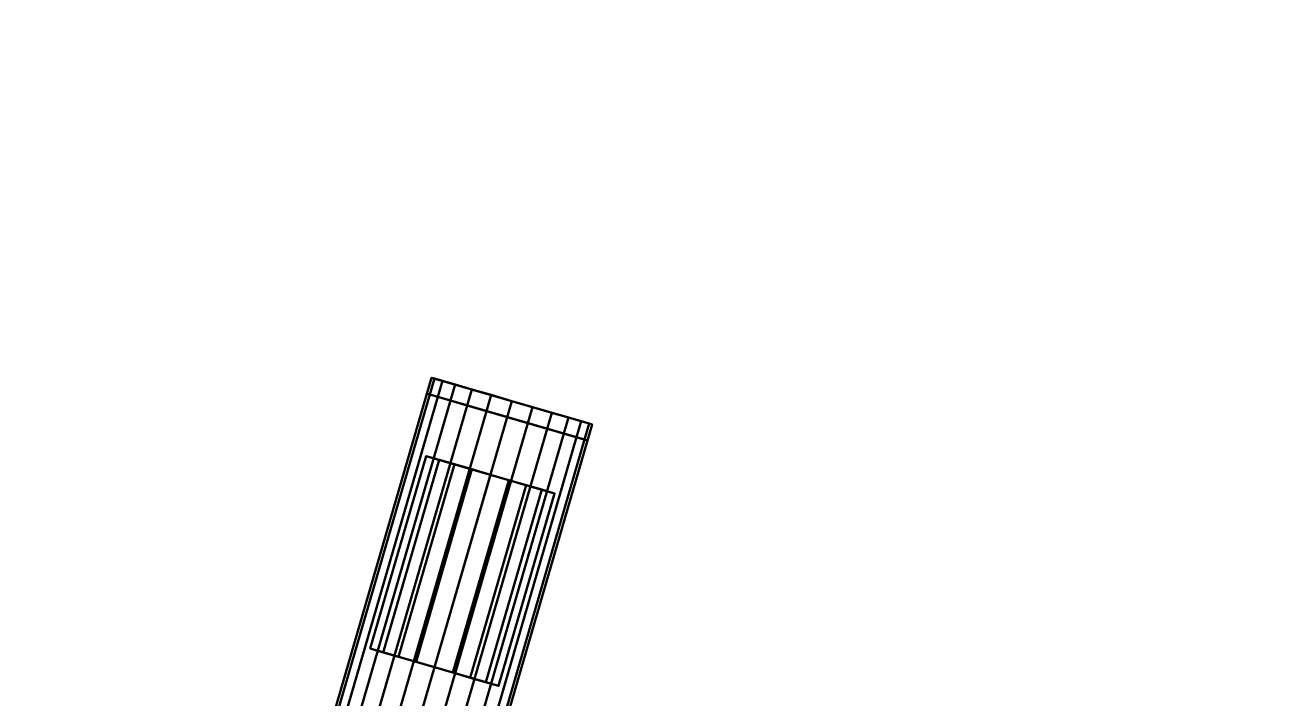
# Model space of a CAD drawing. Header units: inches. Extents: x -1654 to 1344, y -1538 to 36.
# Drawn here: x 3.6 to 78.5, y -360.2 to -319.8 of the extents above; entities that cross this region are included whole.
import ezdxf

# ---------------------------------------------------------------- set-up
doc = ezdxf.new("R2010")
doc.units = ezdxf.units.IN
doc.header["$MEASUREMENT"] = 0
doc.linetypes.add('Center', pattern=[1.25, 0.25, -0.1875, 0.625, -0.1875])
for name, color, linetype, lineweight in [('M-HVAC-CDFF', 3, 'Continuous', 30), ('M-HVAC-CDFF-RA', 3, 'Continuous', 30), ('M-HVAC-DUCT', 1, 'Center', 30), ('M-HVAC-DUCT-RA', 1, 'Continuous', 50), ('M-HVAC-DUCT-SA', 1, 'Continuous', 50)]:
    doc.layers.add(name, color=color, linetype=linetype, lineweight=lineweight)

# ---------------------------------------------------------------- blocks, each defined once
blk = doc.blocks.new('Round Endcap - Standard-912517-_3D_')
at = {"layer": 'M-HVAC-DUCT', "color": 8, "linetype": 'Continuous', "lineweight": 50}
mesh = blk.add_polyface(dxfattribs=at)
corners = [(0, 0, 5), (0, 1.294, 4.83), (0, 2.5, 4.33), (0, 3.536, 3.536), (0, 4.33, 2.5), (0, 4.83, 1.294), (0, 5), (0, 4.83, -1.294), (0, 4.33, -2.5), (0, 3.536, -3.536), (0, 2.5, -4.33), (0, 1.294, -4.83), (0, 0, -5), (0, -1.294, -4.83), (0, -2.5, -4.33), (0, -3.536, -3.536), (0, -4.33, -2.5), (0, -4.83, -1.294), (0, -5), (0, -4.83, 1.294), (0, -4.33, 2.5), (0, -3.536, 3.536), (0, -2.5, 4.33), (0, -1.294, 4.83)]
mesh.append_faces([[corners[k] for k in face] for face in [(5, 10, 11, 4)]], dxfattribs={"vtx0": -1, "vtx2": -1, "color": 8})
mesh.append_faces([[corners[k] for k in face] for face in [(5, 8, 9, 10), (11, 19, 20, 21), (11, 21, 22, 23)]], dxfattribs={"vtx0": -1, "vtx3": -1, "color": 8})
mesh.append_faces([[corners[k] for k in face] for face in [(12, 13, 11), (7, 8, 5, 6)]], dxfattribs={"vtx1": -1, "color": 8})
mesh.append_faces([[corners[k] for k in face] for face in [(14, 15, 18, 13), (2, 3, 23, 1)]], dxfattribs={"vtx1": -1, "vtx2": -1, "color": 8})
mesh.append_faces([[corners[k] for k in face] for face in [(18, 19, 11, 13), (3, 4, 11, 23)]], dxfattribs={"vtx1": -1, "vtx2": -1, "vtx3": -1, "color": 8})
mesh.append_faces([[corners[k] for k in face] for face in [(16, 17, 18, 15), (23, 0, 1)]], dxfattribs={"vtx2": -1, "color": 8})
mesh = blk.add_polyface(dxfattribs=at)
corners = [(0, 5), (0, 4.83, 1.294), (0, 4.33, 2.5), (0, 3.536, 3.536), (0, 2.5, 4.33), (0, 1.294, 4.83), (0, 0, 5), (1, 0, 5), (1, 1.294, 4.83), (1, 2.5, 4.33), (1, 3.536, 3.536), (1, 4.33, 2.5), (1, 4.83, 1.294), (1, 5)]
mesh.append_faces([[corners[k] for k in face] for face in [(1, 12, 13, 0)]], dxfattribs={"vtx0": -1, "color": 8})
mesh.append_faces([[corners[k] for k in face] for face in [(5, 8, 9, 4), (10, 3, 4, 9), (2, 11, 12, 1), (11, 2, 3, 10)]], dxfattribs={"vtx0": -1, "vtx2": -1, "color": 8})
mesh.append_faces([[corners[k] for k in face] for face in [(6, 7, 8, 5)]], dxfattribs={"vtx2": -1, "color": 8})
mesh = blk.add_polyface(dxfattribs=at)
corners = [(0, 0, -5), (0, 1.294, -4.83), (0, 2.5, -4.33), (0, 3.536, -3.536), (0, 4.33, -2.5), (0, 4.83, -1.294), (0, 5), (1, 5), (1, 4.83, -1.294), (1, 4.33, -2.5), (1, 3.536, -3.536), (1, 2.5, -4.33), (1, 1.294, -4.83), (1, 0, -5)]
mesh.append_faces([[corners[k] for k in face] for face in [(5, 8, 9, 4), (10, 3, 4, 9), (11, 2, 3, 10)]], dxfattribs={"vtx0": -1, "vtx2": -1, "color": 8})
mesh.append_faces([[corners[k] for k in face] for face in [(11, 12, 1, 2)]], dxfattribs={"vtx1": -1, "vtx3": -1, "color": 8})
mesh.append_faces([[corners[k] for k in face] for face in [(6, 7, 8, 5)]], dxfattribs={"vtx2": -1, "color": 8})
mesh.append_faces([[corners[k] for k in face] for face in [(12, 13, 0, 1)]], dxfattribs={"vtx3": -1, "color": 8})
mesh = blk.add_polyface(dxfattribs=at)
corners = [(1, 0, 5), (1, -1.294, 4.83), (1, -2.5, 4.33), (1, -3.536, 3.536), (1, -4.33, 2.5), (1, -4.83, 1.294), (1, -5), (1, -4.83, -1.294), (1, -4.33, -2.5), (1, -3.536, -3.536), (1, -2.5, -4.33), (1, -1.294, -4.83), (1, 0, -5), (1, 1.294, -4.83), (1, 2.5, -4.33), (1, 3.536, -3.536), (1, 4.33, -2.5), (1, 4.83, -1.294), (1, 5), (1, 4.83, 1.294), (1, 4.33, 2.5), (1, 3.536, 3.536), (1, 2.5, 4.33), (1, 1.294, 4.83)]
mesh.append_faces([[corners[k] for k in face] for face in [(12, 10, 11), (7, 5, 6), (0, 22, 23)]], dxfattribs={"vtx0": -1, "color": 8})
mesh.append_faces([[corners[k] for k in face] for face in [(19, 12, 18)]], dxfattribs={"vtx0": -1, "vtx1": -1, "color": 8})
mesh.append_faces([[corners[k] for k in face] for face in [(12, 5, 9, 10), (0, 12, 19, 20)]], dxfattribs={"vtx0": -1, "vtx1": -1, "vtx3": -1, "color": 8})
mesh.append_faces([[corners[k] for k in face] for face in [(18, 12, 13, 14)]], dxfattribs={"vtx0": -1, "vtx3": -1, "color": 8})
mesh.append_faces([[corners[k] for k in face] for face in [(17, 18, 16)]], dxfattribs={"vtx1": -1, "color": 8})
mesh.append_faces([[corners[k] for k in face] for face in [(15, 16, 18, 14), (8, 9, 5, 7), (21, 22, 0, 20), (4, 5, 12, 3), (2, 3, 12, 1), (0, 1, 12)]], dxfattribs={"vtx1": -1, "vtx2": -1, "color": 8})
mesh = blk.add_polyface(dxfattribs=at)
corners = [(0, -5), (0, -4.83, -1.294), (0, -4.33, -2.5), (0, -3.536, -3.536), (0, -2.5, -4.33), (0, -1.294, -4.83), (0, 0, -5), (1, 0, -5), (1, -1.294, -4.83), (1, -2.5, -4.33), (1, -3.536, -3.536), (1, -4.33, -2.5), (1, -4.83, -1.294), (1, -5)]
mesh.append_faces([[corners[k] for k in face] for face in [(1, 12, 13, 0)]], dxfattribs={"vtx0": -1, "color": 8})
mesh.append_faces([[corners[k] for k in face] for face in [(5, 8, 9, 4), (10, 3, 4, 9), (2, 11, 12, 1), (11, 2, 3, 10)]], dxfattribs={"vtx0": -1, "vtx2": -1, "color": 8})
mesh.append_faces([[corners[k] for k in face] for face in [(6, 7, 8, 5)]], dxfattribs={"vtx2": -1, "color": 8})
mesh = blk.add_polyface(dxfattribs=at)
corners = [(0, 0, 5), (0, -1.294, 4.83), (0, -2.5, 4.33), (0, -3.536, 3.536), (0, -4.33, 2.5), (0, -4.83, 1.294), (0, -5), (1, -5), (1, -4.83, 1.294), (1, -4.33, 2.5), (1, -3.536, 3.536), (1, -2.5, 4.33), (1, -1.294, 4.83), (1, 0, 5)]
mesh.append_faces([[corners[k] for k in face] for face in [(1, 12, 13, 0)]], dxfattribs={"vtx0": -1, "color": 8})
mesh.append_faces([[corners[k] for k in face] for face in [(5, 8, 9, 4), (10, 3, 4, 9), (2, 11, 12, 1), (11, 2, 3, 10)]], dxfattribs={"vtx0": -1, "vtx2": -1, "color": 8})
mesh.append_faces([[corners[k] for k in face] for face in [(6, 7, 8, 5)]], dxfattribs={"vtx2": -1, "color": 8})
blk = doc.blocks.new('Face Thin Mount Return Diffuser - Return Air - Non-Hosted - 12x8 Face-1005383-_3D_')
at = {"layer": 'M-HVAC-CDFF'}
mesh = blk.add_polyface(dxfattribs=at)
corners = [(6, 4, 1), (-6, 4, 1), (-6, -4, 1), (6, -4, 1)]
mesh.append_faces([[corners[k] for k in face] for face in [(3, 0, 1, 2)]])
mesh = blk.add_polyface(dxfattribs=at)
corners = [(6, 4), (6, -4), (-6, -4), (-6, 4)]
mesh.append_faces([[corners[k] for k in face] for face in [(0, 1, 2, 3)]])
mesh = blk.add_polyface(dxfattribs=at)
corners = [(6, 4), (-6, 4), (-6, 4, 1), (6, 4, 1)]
mesh.append_faces([[corners[k] for k in face] for face in [(3, 0, 1, 2)]])
mesh = blk.add_polyface(dxfattribs=at)
corners = [(-6, 4), (-6, -4), (-6, -4, 1), (-6, 4, 1)]
mesh.append_faces([[corners[k] for k in face] for face in [(3, 0, 1, 2)]])
mesh = blk.add_polyface(dxfattribs=at)
corners = [(6, -4), (6, 4), (6, 4, 1), (6, -4, 1)]
mesh.append_faces([[corners[k] for k in face] for face in [(3, 0, 1, 2)]])
mesh = blk.add_polyface(dxfattribs=at)
corners = [(-6, -4), (6, -4), (6, -4, 1), (-6, -4, 1)]
mesh.append_faces([[corners[k] for k in face] for face in [(3, 0, 1, 2)]])
blk = doc.blocks.new('Rectangular Takeoff - Standard-1005548-_3D_')
at = {"layer": 'M-HVAC-DUCT', "color": 8, "linetype": 'Continuous', "lineweight": 50}
mesh = blk.add_polyface(dxfattribs=at)
corners = [(-2.24, -6, 4), (-2.24, 6, 4), (-2.24, 6, -4), (-2.24, -6, -4)]
mesh.append_faces([[corners[k] for k in face] for face in [(1, 2, 3, 0)]], dxfattribs={"color": 8})
mesh = blk.add_polyface(dxfattribs=at)
corners = [(-2.24, 6, -4), (1, 6, -4), (1, -6, -4), (-2.24, -6, -4)]
mesh.append_faces([[corners[k] for k in face] for face in [(2, 3, 0, 1)]], dxfattribs={"color": 8})
mesh = blk.add_polyface(dxfattribs=at)
corners = [(-2.24, 6, 4), (1, 6, 4), (1, 6, -4), (-2.24, 6, -4)]
mesh.append_faces([[corners[k] for k in face] for face in [(2, 3, 0, 1)]], dxfattribs={"color": 8})
mesh = blk.add_polyface(dxfattribs=at)
corners = [(1, -6, 4), (1, 6, 4), (-2.24, 6, 4), (-2.24, -6, 4)]
mesh.append_faces([[corners[k] for k in face] for face in [(2, 3, 0, 1)]], dxfattribs={"color": 8})
mesh = blk.add_polyface(dxfattribs=at)
corners = [(1, -6, 4), (1, -6, -4), (1, 6, -4), (1, 6, 4)]
mesh.append_faces([[corners[k] for k in face] for face in [(0, 1, 2, 3)]], dxfattribs={"color": 8})
mesh = blk.add_polyface(dxfattribs=at)
corners = [(-2.24, -6, -4), (1, -6, -4), (1, -6, 4), (-2.24, -6, 4)]
mesh.append_faces([[corners[k] for k in face] for face in [(3, 0, 1, 2)]], dxfattribs={"color": 8})

msp = doc.modelspace()

# ---------------------------------------------------------------- linework, layer by layer
at = {"layer": 'M-HVAC-DUCT'}
for p, q in [((32.455, -343.302, 1314), (32.734, -342.342, 1314)), ((24.437, -370.884, 1314), (32.455, -343.302, 1314)), ((24.437, -370.884, 1314), (32.455, -343.302, 1314))]:
    msp.add_line(p, q, dxfattribs=at)

# ---------------------------------------------------------------- block references
at = {"layer": 'M-HVAC-CDFF-RA', "rotation": 73.7901312840833}
msp.add_blockref('Face Thin Mount Return Diffuser - Return Air - Non-Hosted - 12x8 Face-1005383-_3D_', (29.778, -352.511, 1307), dxfattribs=at)
at = {"layer": 'M-HVAC-DUCT-RA', "color": 8, "rotation": 73.79013128408342}
msp.add_blockref('Round Endcap - Standard-912517-_3D_', (32.455, -343.302, 1314), dxfattribs=at)
at = {"layer": 'M-HVAC-DUCT-RA', "color": 8, "extrusion": (-0.960246, 0.279157, 0), "rotation": 270}
msp.add_blockref('Rectangular Takeoff - Standard-1005548-_3D_', (330.185, 1309, -127), dxfattribs=at)

# ---------------------------------------------------------------- meshes
at = {"layer": 'M-HVAC-DUCT-RA', "color": 8}
mesh = msp.add_polyface(dxfattribs=at)
corners = [(3.555, -377.31, 1321), (4.061, -375.57, 1320.761), (4.532, -373.949, 1320.062), (4.937, -372.557, 1318.95), (5.247, -371.489, 1317.5), (5.442, -370.817, 1315.812), (5.509, -370.588, 1314), (-689.709, -168.479, 1314), (-689.775, -168.708, 1315.812), (-689.971, -169.38, 1317.5), (-690.281, -170.448, 1318.95), (-690.686, -171.84, 1320.062), (-691.157, -173.461, 1320.761), (-691.663, -175.201, 1321)]
mesh.append_faces([[corners[k] for k in face] for face in [(8, 9, 4, 5), (3, 4, 9, 10), (11, 12, 1, 2), (2, 3, 10, 11)]], dxfattribs={"vtx1": -1, "vtx3": -1, "color": 8})
mesh.append_faces([[corners[k] for k in face] for face in [(6, 7, 8, 5)]], dxfattribs={"vtx2": -1, "color": 8})
mesh.append_faces([[corners[k] for k in face] for face in [(12, 13, 0, 1)]], dxfattribs={"vtx3": -1, "color": 8})
mesh = msp.add_polyface(dxfattribs=at)
corners = [(5.509, -370.588, 1314), (5.442, -370.817, 1312.188), (5.247, -371.489, 1310.5), (4.937, -372.557, 1309.05), (4.532, -373.949, 1307.938), (4.061, -375.57, 1307.239), (3.555, -377.31, 1307), (-691.663, -175.201, 1307), (-691.157, -173.461, 1307.239), (-690.686, -171.84, 1307.938), (-690.281, -170.448, 1309.05), (-689.971, -169.38, 1310.5), (-689.775, -168.708, 1312.188), (-689.709, -168.479, 1314)]
mesh.append_faces([[corners[k] for k in face] for face in [(7, 8, 5, 6)]], dxfattribs={"vtx1": -1, "color": 8})
mesh.append_faces([[corners[k] for k in face] for face in [(8, 9, 4, 5), (3, 4, 9, 10), (11, 12, 1, 2), (2, 3, 10, 11)]], dxfattribs={"vtx1": -1, "vtx3": -1, "color": 8})
mesh.append_faces([[corners[k] for k in face] for face in [(12, 13, 0, 1)]], dxfattribs={"vtx3": -1, "color": 8})
mesh = msp.add_polyface(dxfattribs=at)
corners = [(19.636, -369.488, 1314), (19.799, -369.536, 1315.294), (20.279, -369.675, 1316.5), (21.042, -369.897, 1317.536), (22.036, -370.186, 1318.33), (23.194, -370.523, 1318.83), (24.437, -370.884, 1319), (32.455, -343.302, 1319), (31.213, -342.941, 1318.83), (30.055, -342.605, 1318.33), (29.06, -342.316, 1317.536), (28.297, -342.094, 1316.5), (27.818, -341.954, 1315.294), (27.654, -341.907, 1314)]
mesh.append_faces([[corners[k] for k in face] for face in [(7, 8, 5, 6)]], dxfattribs={"vtx1": -1, "color": 8})
mesh.append_faces([[corners[k] for k in face] for face in [(8, 9, 4, 5), (3, 4, 9, 10), (11, 12, 1, 2), (2, 3, 10, 11)]], dxfattribs={"vtx1": -1, "vtx3": -1, "color": 8})
mesh.append_faces([[corners[k] for k in face] for face in [(12, 13, 0, 1)]], dxfattribs={"vtx3": -1, "color": 8})
mesh = msp.add_polyface(dxfattribs=at)
corners = [(24.437, -370.884, 1309), (23.194, -370.523, 1309.17), (22.036, -370.186, 1309.67), (21.042, -369.897, 1310.464), (20.279, -369.675, 1311.5), (19.799, -369.536, 1312.706), (19.636, -369.488, 1314), (27.654, -341.907, 1314), (27.818, -341.954, 1312.706), (28.297, -342.094, 1311.5), (29.06, -342.316, 1310.464), (30.055, -342.605, 1309.67), (31.213, -342.941, 1309.17), (32.455, -343.302, 1309)]
mesh.append_faces([[corners[k] for k in face] for face in [(7, 8, 5, 6)]], dxfattribs={"vtx1": -1, "color": 8})
mesh.append_faces([[corners[k] for k in face] for face in [(8, 9, 4, 5), (3, 4, 9, 10), (11, 12, 1, 2), (2, 3, 10, 11)]], dxfattribs={"vtx1": -1, "vtx3": -1, "color": 8})
mesh.append_faces([[corners[k] for k in face] for face in [(12, 13, 0, 1)]], dxfattribs={"vtx3": -1, "color": 8})
mesh = msp.add_polyface(dxfattribs=at)
corners = [(37.256, -344.698, 1314), (37.093, -344.651, 1312.706), (36.613, -344.511, 1311.5), (35.85, -344.289, 1310.464), (34.856, -344, 1309.67), (33.698, -343.664, 1309.17), (32.455, -343.302, 1309), (31.213, -342.941, 1309.17), (30.055, -342.605, 1309.67), (29.06, -342.316, 1310.464), (28.297, -342.094, 1311.5), (27.818, -341.954, 1312.706), (27.654, -341.907, 1314), (27.818, -341.954, 1315.294), (28.297, -342.094, 1316.5), (29.06, -342.316, 1317.536), (30.055, -342.605, 1318.33), (31.213, -342.941, 1318.83), (32.455, -343.302, 1319), (33.698, -343.664, 1318.83), (34.856, -344, 1318.33), (35.85, -344.289, 1317.536), (36.613, -344.511, 1316.5), (37.093, -344.651, 1315.294)]
mesh.append_faces([[corners[k] for k in face] for face in [(5, 3, 4), (13, 11, 12), (16, 14, 15), (21, 19, 20)]], dxfattribs={"vtx0": -1, "color": 8})
mesh.append_faces([[corners[k] for k in face] for face in [(21, 3, 9, 14)]], dxfattribs={"vtx0": -1, "vtx1": -1, "vtx2": -1, "vtx3": -1, "color": 8})
mesh.append_faces([[corners[k] for k in face] for face in [(9, 13, 14)]], dxfattribs={"vtx0": -1, "vtx2": -1, "color": 8})
mesh.append_faces([[corners[k] for k in face] for face in [(16, 17, 21, 14)]], dxfattribs={"vtx1": -1, "vtx2": -1, "vtx3": -1, "color": 8})
mesh.append_faces([[corners[k] for k in face] for face in [(23, 0, 1)]], dxfattribs={"vtx2": -1, "color": 8})
mesh.append_faces([[corners[k] for k in face] for face in [(7, 8, 9, 3), (9, 10, 11, 13), (5, 6, 7, 3), (1, 2, 3, 23), (17, 18, 19, 21), (21, 22, 23, 3)]], dxfattribs={"vtx2": -1, "vtx3": -1, "color": 8})
mesh = msp.add_polyface(dxfattribs=at)
corners = [(24.437, -370.884, 1319), (25.68, -371.245, 1318.83), (26.838, -371.582, 1318.33), (27.832, -371.871, 1317.536), (28.595, -372.093, 1316.5), (29.075, -372.232, 1315.294), (29.238, -372.28, 1314), (37.256, -344.698, 1314), (37.093, -344.651, 1315.294), (36.613, -344.511, 1316.5), (35.85, -344.289, 1317.536), (34.856, -344, 1318.33), (33.698, -343.664, 1318.83), (32.455, -343.302, 1319)]
mesh.append_faces([[corners[k] for k in face] for face in [(8, 9, 4, 5), (3, 4, 9, 10), (11, 12, 1, 2), (2, 3, 10, 11)]], dxfattribs={"vtx1": -1, "vtx3": -1, "color": 8})
mesh.append_faces([[corners[k] for k in face] for face in [(6, 7, 8, 5)]], dxfattribs={"vtx2": -1, "color": 8})
mesh.append_faces([[corners[k] for k in face] for face in [(12, 13, 0, 1)]], dxfattribs={"vtx3": -1, "color": 8})
mesh = msp.add_polyface(dxfattribs=at)
corners = [(29.238, -372.28, 1314), (29.075, -372.232, 1312.706), (28.595, -372.093, 1311.5), (27.832, -371.871, 1310.464), (26.838, -371.582, 1309.67), (25.68, -371.245, 1309.17), (24.437, -370.884, 1309), (32.455, -343.302, 1309), (33.698, -343.664, 1309.17), (34.856, -344, 1309.67), (35.85, -344.289, 1310.464), (36.613, -344.511, 1311.5), (37.093, -344.651, 1312.706), (37.256, -344.698, 1314)]
mesh.append_faces([[corners[k] for k in face] for face in [(7, 8, 5, 6)]], dxfattribs={"vtx1": -1, "color": 8})
mesh.append_faces([[corners[k] for k in face] for face in [(8, 9, 4, 5), (3, 4, 9, 10), (11, 12, 1, 2), (2, 3, 10, 11)]], dxfattribs={"vtx1": -1, "vtx3": -1, "color": 8})
mesh.append_faces([[corners[k] for k in face] for face in [(12, 13, 0, 1)]], dxfattribs={"vtx3": -1, "color": 8})
mesh = msp.add_polyface(dxfattribs=at)
corners = [(27.612, -345.633, 1311.24), (24.262, -357.156, 1311.24), (31.944, -359.389, 1311.24), (35.294, -347.866, 1311.24)]
mesh.append_faces([[corners[k] for k in face] for face in [(1, 2, 3, 0)]], dxfattribs={"color": 8})
mesh = msp.add_polyface(dxfattribs=at)
corners = [(24.262, -357.156, 1311.24), (27.612, -345.633, 1311.24), (27.612, -345.633, 1311), (24.262, -357.156, 1311)]
mesh.append_faces([[corners[k] for k in face] for face in [(3, 0, 1, 2)]], dxfattribs={"color": 8})
mesh = msp.add_polyface(dxfattribs=at)
corners = [(31.453, -346.75, 1309), (28.103, -358.273, 1309), (27, -357.952, 1309.134), (25.956, -357.648, 1309.528), (25.027, -357.378, 1310.161), (24.262, -357.156, 1311), (27.612, -345.633, 1311), (28.377, -345.855, 1310.161), (29.306, -346.125, 1309.528), (30.35, -346.429, 1309.134)]
mesh.append_faces([[corners[k] for k in face] for face in [(6, 7, 4, 5)]], dxfattribs={"vtx1": -1, "color": 8})
mesh.append_faces([[corners[k] for k in face] for face in [(3, 4, 7, 8), (8, 9, 2, 3)]], dxfattribs={"vtx1": -1, "vtx3": -1, "color": 8})
mesh.append_faces([[corners[k] for k in face] for face in [(9, 0, 1, 2)]], dxfattribs={"vtx3": -1, "color": 8})
mesh = msp.add_polyface(dxfattribs=at)
corners = [(27.612, -345.633, 1311.24), (35.294, -347.866, 1311.24), (35.294, -347.866, 1311), (34.529, -347.644, 1310.161), (33.6, -347.374, 1309.528), (32.556, -347.07, 1309.134), (31.453, -346.75, 1309), (30.35, -346.429, 1309.134), (29.306, -346.125, 1309.528), (28.377, -345.855, 1310.161), (27.612, -345.633, 1311)]
mesh.append_faces([[corners[k] for k in face] for face in [(1, 4, 5, 6)]], dxfattribs={"vtx0": -1, "vtx3": -1, "color": 8})
mesh.append_faces([[corners[k] for k in face] for face in [(0, 1, 6), (7, 8, 0, 6)]], dxfattribs={"vtx1": -1, "vtx2": -1, "color": 8})
mesh.append_faces([[corners[k] for k in face] for face in [(9, 10, 0, 8)]], dxfattribs={"vtx2": -1, "color": 8})
mesh.append_faces([[corners[k] for k in face] for face in [(1, 2, 3, 4)]], dxfattribs={"vtx3": -1, "color": 8})
mesh = msp.add_polyface(dxfattribs=at)
corners = [(28.103, -358.273, 1309), (31.453, -346.75, 1309), (32.556, -347.07, 1309.134), (33.6, -347.374, 1309.528), (34.529, -347.644, 1310.161), (35.294, -347.866, 1311), (31.944, -359.389, 1311), (31.18, -359.167, 1310.161), (30.25, -358.897, 1309.528), (29.206, -358.593, 1309.134)]
mesh.append_faces([[corners[k] for k in face] for face in [(1, 2, 9, 0)]], dxfattribs={"vtx1": -1, "color": 8})
mesh.append_faces([[corners[k] for k in face] for face in [(8, 9, 2, 3), (3, 4, 7, 8)]], dxfattribs={"vtx1": -1, "vtx3": -1, "color": 8})
mesh.append_faces([[corners[k] for k in face] for face in [(4, 5, 6, 7)]], dxfattribs={"vtx3": -1, "color": 8})
mesh = msp.add_polyface(dxfattribs=at)
corners = [(35.294, -347.866, 1311.24), (31.944, -359.389, 1311.24), (31.944, -359.389, 1311), (35.294, -347.866, 1311)]
mesh.append_faces([[corners[k] for k in face] for face in [(3, 0, 1, 2)]], dxfattribs={"color": 8})
mesh = msp.add_polyface(dxfattribs=at)
corners = [(31.944, -359.389, 1311.24), (24.262, -357.156, 1311.24), (24.262, -357.156, 1311), (25.027, -357.378, 1310.161), (25.956, -357.648, 1309.528), (27, -357.952, 1309.134), (28.103, -358.273, 1309), (29.206, -358.593, 1309.134), (30.25, -358.897, 1309.528), (31.18, -359.167, 1310.161), (31.944, -359.389, 1311)]
mesh.append_faces([[corners[k] for k in face] for face in [(5, 6, 1, 4), (7, 8, 0)]], dxfattribs={"vtx1": -1, "vtx2": -1, "color": 8})
mesh.append_faces([[corners[k] for k in face] for face in [(0, 1, 6, 7)]], dxfattribs={"vtx1": -1, "vtx3": -1, "color": 8})
mesh.append_faces([[corners[k] for k in face] for face in [(9, 10, 0, 8)]], dxfattribs={"vtx2": -1, "color": 8})
mesh.append_faces([[corners[k] for k in face] for face in [(1, 2, 3, 4)]], dxfattribs={"vtx3": -1, "color": 8})
at = {"layer": 'M-HVAC-DUCT-SA', "color": 8}
mesh = msp.add_polyface(dxfattribs=at)
corners = [(217.678, -463.725, 1340), (218.175, -462.016, 1339.799), (218.647, -460.392, 1339.208), (219.07, -458.936, 1338.255), (219.424, -457.719, 1336.988), (219.69, -456.804, 1335.471), (219.855, -456.236, 1333.78), (219.911, -456.043, 1332), (-798.8, -159.89, 1332), (-798.856, -160.083, 1333.78), (-799.021, -160.651, 1335.471), (-799.287, -161.566, 1336.988), (-799.641, -162.783, 1338.255), (-800.065, -164.239, 1339.208), (-800.537, -165.863, 1339.799), (-801.034, -167.572, 1340)]
mesh.append_faces([[corners[k] for k in face] for face in [(9, 10, 5, 6), (10, 11, 4, 5), (3, 4, 11, 12), (12, 13, 2, 3), (13, 14, 1, 2)]], dxfattribs={"vtx1": -1, "vtx3": -1, "color": 8})
mesh.append_faces([[corners[k] for k in face] for face in [(7, 8, 9, 6)]], dxfattribs={"vtx2": -1, "color": 8})
mesh.append_faces([[corners[k] for k in face] for face in [(14, 15, 0, 1)]], dxfattribs={"vtx3": -1, "color": 8})
mesh = msp.add_polyface(dxfattribs=at)
corners = [(219.911, -456.043, 1332), (219.855, -456.236, 1330.22), (219.69, -456.804, 1328.529), (219.424, -457.719, 1327.012), (219.07, -458.936, 1325.745), (218.647, -460.392, 1324.792), (218.175, -462.016, 1324.201), (217.678, -463.725, 1324), (-801.034, -167.572, 1324), (-800.537, -165.863, 1324.201), (-800.065, -164.239, 1324.792), (-799.641, -162.783, 1325.745), (-799.287, -161.566, 1327.012), (-799.021, -160.651, 1328.529), (-798.856, -160.083, 1330.22), (-798.8, -159.89, 1332)]
mesh.append_faces([[corners[k] for k in face] for face in [(8, 9, 6, 7)]], dxfattribs={"vtx1": -1, "color": 8})
mesh.append_faces([[corners[k] for k in face] for face in [(9, 10, 5, 6), (10, 11, 4, 5), (3, 4, 11, 12), (12, 13, 2, 3), (13, 14, 1, 2)]], dxfattribs={"vtx1": -1, "vtx3": -1, "color": 8})
mesh.append_faces([[corners[k] for k in face] for face in [(14, 15, 0, 1)]], dxfattribs={"vtx3": -1, "color": 8})
mesh = msp.add_polyface(dxfattribs=at)
corners = [(215.444, -471.407, 1332), (215.5, -471.215, 1333.78), (215.666, -470.647, 1335.471), (215.932, -469.731, 1336.988), (216.285, -468.515, 1338.255), (216.709, -467.059, 1339.208), (217.181, -465.435, 1339.799), (217.678, -463.725, 1340), (-801.034, -167.572, 1340), (-801.53, -169.282, 1339.799), (-802.002, -170.905, 1339.208), (-802.426, -172.362, 1338.255), (-802.78, -173.578, 1336.988), (-803.046, -174.493, 1335.471), (-803.211, -175.062, 1333.78), (-803.267, -175.254, 1332)]
mesh.append_faces([[corners[k] for k in face] for face in [(8, 9, 6, 7)]], dxfattribs={"vtx1": -1, "color": 8})
mesh.append_faces([[corners[k] for k in face] for face in [(9, 10, 5, 6), (10, 11, 4, 5), (3, 4, 11, 12), (12, 13, 2, 3), (13, 14, 1, 2)]], dxfattribs={"vtx1": -1, "vtx3": -1, "color": 8})
mesh.append_faces([[corners[k] for k in face] for face in [(14, 15, 0, 1)]], dxfattribs={"vtx3": -1, "color": 8})
mesh = msp.add_polyface(dxfattribs=at)
corners = [(217.678, -463.725, 1324), (217.181, -465.435, 1324.201), (216.709, -467.059, 1324.792), (216.285, -468.515, 1325.745), (215.932, -469.731, 1327.012), (215.666, -470.647, 1328.529), (215.5, -471.215, 1330.22), (215.444, -471.407, 1332), (-803.267, -175.254, 1332), (-803.211, -175.062, 1330.22), (-803.046, -174.493, 1328.529), (-802.78, -173.578, 1327.012), (-802.426, -172.362, 1325.745), (-802.002, -170.905, 1324.792), (-801.53, -169.282, 1324.201), (-801.034, -167.572, 1324)]
mesh.append_faces([[corners[k] for k in face] for face in [(8, 9, 6, 7)]], dxfattribs={"vtx1": -1, "color": 8})
mesh.append_faces([[corners[k] for k in face] for face in [(9, 10, 5, 6), (10, 11, 4, 5), (3, 4, 11, 12), (12, 13, 2, 3), (13, 14, 1, 2)]], dxfattribs={"vtx1": -1, "vtx3": -1, "color": 8})
mesh.append_faces([[corners[k] for k in face] for face in [(14, 15, 0, 1)]], dxfattribs={"vtx3": -1, "color": 8})
mesh = msp.add_polyface(dxfattribs=at)
corners = [(143.555, -462.444, 1333), (144.061, -460.704, 1332.761), (144.532, -459.083, 1332.062), (144.937, -457.691, 1330.95), (145.248, -456.623, 1329.5), (145.443, -455.951, 1327.812), (145.509, -455.722, 1326), (-237.629, -344.339, 1326), (-237.695, -344.568, 1327.812), (-237.89, -345.239, 1329.5), (-238.201, -346.308, 1330.95), (-238.606, -347.7, 1332.062), (-239.077, -349.321, 1332.761), (-239.583, -351.06, 1333)]
mesh.append_faces([[corners[k] for k in face] for face in [(8, 9, 4, 5), (3, 4, 9, 10), (11, 12, 1, 2), (2, 3, 10, 11)]], dxfattribs={"vtx1": -1, "vtx3": -1, "color": 8})
mesh.append_faces([[corners[k] for k in face] for face in [(6, 7, 8, 5)]], dxfattribs={"vtx2": -1, "color": 8})
mesh.append_faces([[corners[k] for k in face] for face in [(12, 13, 0, 1)]], dxfattribs={"vtx3": -1, "color": 8})
mesh = msp.add_polyface(dxfattribs=at)
corners = [(145.509, -455.722, 1326), (145.443, -455.951, 1324.188), (145.248, -456.623, 1322.5), (144.937, -457.691, 1321.05), (144.532, -459.083, 1319.938), (144.061, -460.704, 1319.239), (143.555, -462.444, 1319), (-239.583, -351.06, 1319), (-239.077, -349.321, 1319.239), (-238.606, -347.7, 1319.938), (-238.201, -346.308, 1321.05), (-237.89, -345.239, 1322.5), (-237.695, -344.568, 1324.188), (-237.629, -344.339, 1326)]
mesh.append_faces([[corners[k] for k in face] for face in [(7, 8, 5, 6)]], dxfattribs={"vtx1": -1, "color": 8})
mesh.append_faces([[corners[k] for k in face] for face in [(8, 9, 4, 5), (3, 4, 9, 10), (11, 12, 1, 2), (2, 3, 10, 11)]], dxfattribs={"vtx1": -1, "vtx3": -1, "color": 8})
mesh.append_faces([[corners[k] for k in face] for face in [(12, 13, 0, 1)]], dxfattribs={"vtx3": -1, "color": 8})
mesh = msp.add_polyface(dxfattribs=at)
corners = [(141.601, -469.166, 1326), (141.668, -468.937, 1327.812), (141.863, -468.265, 1329.5), (142.174, -467.197, 1330.95), (142.578, -465.805, 1332.062), (143.05, -464.184, 1332.761), (143.555, -462.444, 1333), (-239.583, -351.06, 1333), (-240.089, -352.8, 1332.761), (-240.56, -354.421, 1332.062), (-240.965, -355.813, 1330.95), (-241.275, -356.882, 1329.5), (-241.47, -357.553, 1327.812), (-241.537, -357.782, 1326)]
mesh.append_faces([[corners[k] for k in face] for face in [(7, 8, 5, 6)]], dxfattribs={"vtx1": -1, "color": 8})
mesh.append_faces([[corners[k] for k in face] for face in [(8, 9, 4, 5), (3, 4, 9, 10), (11, 12, 1, 2), (2, 3, 10, 11)]], dxfattribs={"vtx1": -1, "vtx3": -1, "color": 8})
mesh.append_faces([[corners[k] for k in face] for face in [(12, 13, 0, 1)]], dxfattribs={"vtx3": -1, "color": 8})
mesh = msp.add_polyface(dxfattribs=at)
corners = [(143.555, -462.444, 1319), (143.05, -464.184, 1319.239), (142.578, -465.805, 1319.938), (142.174, -467.197, 1321.05), (141.863, -468.265, 1322.5), (141.668, -468.937, 1324.188), (141.601, -469.166, 1326), (-241.537, -357.782, 1326), (-241.47, -357.553, 1324.188), (-241.275, -356.882, 1322.5), (-240.965, -355.813, 1321.05), (-240.56, -354.421, 1319.938), (-240.089, -352.8, 1319.239), (-239.583, -351.06, 1319)]
mesh.append_faces([[corners[k] for k in face] for face in [(7, 8, 5, 6)]], dxfattribs={"vtx1": -1, "color": 8})
mesh.append_faces([[corners[k] for k in face] for face in [(8, 9, 4, 5), (3, 4, 9, 10), (11, 12, 1, 2), (2, 3, 10, 11)]], dxfattribs={"vtx1": -1, "vtx3": -1, "color": 8})
mesh.append_faces([[corners[k] for k in face] for face in [(12, 13, 0, 1)]], dxfattribs={"vtx3": -1, "color": 8})

doc.saveas('drawing.dxf')
